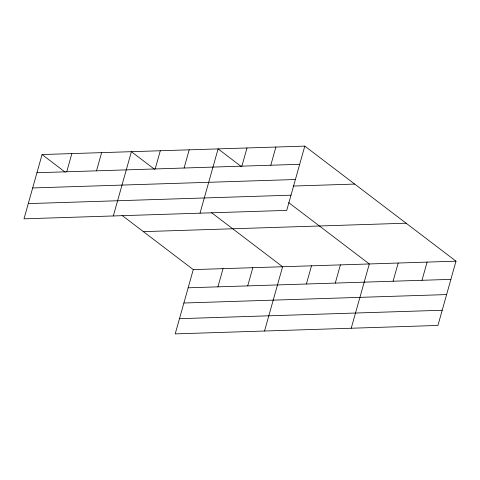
<?xml version="1.0" encoding="UTF-8"?>
<svg xmlns="http://www.w3.org/2000/svg" width="480" height="480" viewBox="0 0 480 480"><rect width="100%" height="100%" fill="white"/><g stroke="black" fill="none" stroke-linecap="round" stroke-linejoin="round"><path stroke-width="0.72" d="M42.066 154.548L24 218.826L286.728 210.39L304.8 146.112L42.066 154.548L65.232 172.176M66.732 171.786L71.844 153.588M96.504 170.826L101.622 152.634M113.328 215.958L131.394 151.68L154.56 169.308M155.184 168.942L160.296 150.75M184.086 168.018L189.198 149.82M200.028 213.174L218.1 148.896L241.266 166.524M122.1 215.448L193.272 269.61L175.2 333.888L437.934 325.452L456 261.174L304.8 146.112M241.884 166.158L246.996 147.966M217.932 286.848L223.044 268.656M270.786 165.234L275.898 147.042M247.71 285.888L252.822 267.696M264.528 331.02L282.6 266.742L211.428 212.58M306.384 284.004L311.496 265.812M335.286 283.08L340.398 264.888M351.228 328.236L369.3 263.958L288.678 202.602M393.084 281.226L398.202 263.028M421.986 280.296L427.098 262.104M36.954 172.74L299.682 164.304M32.682 187.95L295.41 179.514M293.19 186.054L354.696 184.08M28.272 203.616L291.006 195.18M143.376 231.636L406.104 223.206M193.272 269.61L456 261.174M188.154 287.802L450.888 279.366M183.882 303.012L446.61 294.576M179.478 318.678L442.206 310.248"/></g></svg>
